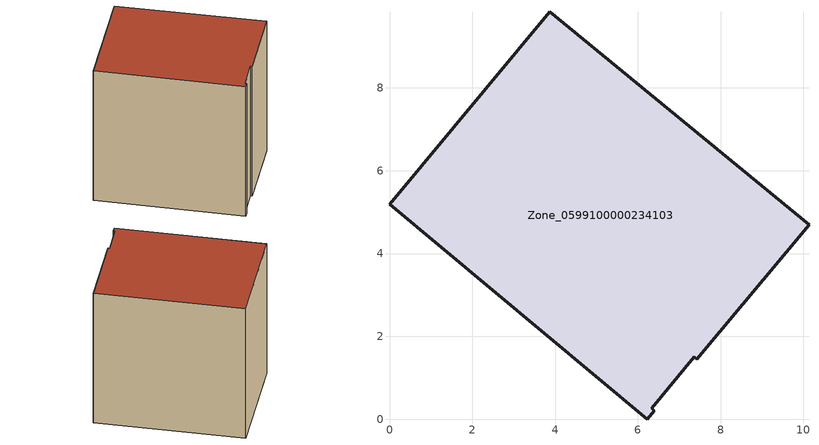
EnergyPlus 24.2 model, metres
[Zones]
Zone_0599100000234103
 floor ground (C_G): 6.4,0.21 6.22,0 0,5.2 3.88,9.84 10.13,4.7 7.42,1.44 7.36,1.5 6.34,0.27 z0
 wall outside (C_F): 6.22,0 6.4,0.21 6.34,0.27 7.36,1.5 7.42,1.44 10.13,4.7 3.88,9.84 0,5.2 6.22,0 z0:8.25
 roof outside (C_R): 7.36,1.5 7.42,1.44 10.13,4.7 3.88,9.84 0,5.2 6.22,0 6.4,0.21 6.34,0.27 z8.25
[BUILDING]
Pand.0599100000234103: North Axis=0; Terrain=City; Loads Convergence Tolerance Value=0.04; Temperature Convergence Tolerance Value=0.4; Solar Distribution=FullExterior; Maximum Number of Warmup Days=25; Minimum Number of Warmup Days=1
[Site:Location]
Rotterdam.The.Hague.AP_ZH_NLD Design_Conditions: Latitude=51.96; Longitude=4.45; Time Zone=1; Elevation=-4.5
[SITE:GROUNDTEMPERATURE:BUILDINGSURFACE]
18, 18, 18, 18, 18, 18, 18, 18, 18, 18, 18, 18
[MATERIAL] Thermal Absorptance=0.9; Solar Absorptance=0.7; Visible Absorptance=0.7
Name | Roughness | Thickness | Conductivity | Density | Specific Heat
G.TI.1946-1964 | MediumSmooth | 0.15 | 1 | 540 | 1210
F.TI.1946-1964 | Rough | 0.3 | 0.857143 | 1920 | 840
R.TI.1946-1964 | MediumRough | 0.2 | 0.277778 | 1500 | 1000
[CONSTRUCTION]
C_G: G.TI.1946-1964
C_F: F.TI.1946-1964
C_R: R.TI.1946-1964
[ZONE]
Zone_0599100000234103: Type=1; Multiplier=1; Ceiling Height=Autocalculate; Volume=Autocalculate; Floor Area=autocalculate; Part of Total Floor Area=Yes
[ZONEINFILTRATION:DESIGNFLOWRATE]
Infil_Zone_0599100000234103: Zone or ZoneList or Space or SpaceList=Zone_0599100000234103; Schedule=AlwaysOn; Design Flow Rate Calculation Method=Flow/Area; Flow Rate per Floor Area=0.003; Constant Term Coefficient=1; Temperature Term Coefficient=0; Velocity Term Coefficient=0; Velocity Squared Term Coefficient=0
[HVACTEMPLATE:ZONE:IDEALLOADSAIRSYSTEM]
Zone_0599100000234103: Maximum Heating Supply Air Temperature=50; Minimum Cooling Supply Air Temperature=13; Maximum Heating Supply Air Humidity Ratio=0.0156; Minimum Cooling Supply Air Humidity Ratio=0.0077; Heating Limit=NoLimit; Cooling Limit=NoLimit; Dehumidification Control Type=ConstantSensibleHeatRatio; Cooling Sensible Heat Ratio=0.7; Dehumidification Setpoint=60; Humidification Control Type=None; Humidification Setpoint=30; Outdoor Air Method=None; Outdoor Air Flow Rate per Person=0.00944; Outdoor Air Flow Rate per Zone Floor Area=0; Outdoor Air Flow Rate per Zone=0; Demand Controlled Ventilation Type=None; Outdoor Air Economizer Type=NoEconomizer; Heat Recovery Type=None; Sensible Heat Recovery Effectiveness=0.7; Latent Heat Recovery Effectiveness=0.65
[ZONECONTROL:THERMOSTAT]
ThermostatControl_Zone_0599100000234103: Zone or ZoneList=Zone_0599100000234103; Control Type Schedule=DualSetpointControlType; Control 1=Thermostat_Zone_0599100000234103; Temperature Difference Between Cutout And Setpoint=0
[THERMOSTATSETPOINT:DUALSETPOINT]
Thermostat_Zone_0599100000234103: Heating Setpoint Temperature Schedule=HeatingSetpoint_Zone_0599100000234103; Cooling Setpoint Temperature Schedule=CoolingSetpoint_Zone_0599100000234103
[SCHEDULE:COMPACT]
HeatingSetpoint_Zone_0599100000234103: Through: 12/31, For: AllDays, Until: 24:00, 21
CoolingSetpoint_Zone_0599100000234103: Through: 12/31, For: AllDays, Until: 24:00, 24
DualSetpointControlType: Through: 12/31, For: AllDays, Until: 24:00, 4
AlwaysOn: Through: 12/31, For: AllDays, Until: 24:00, 1
